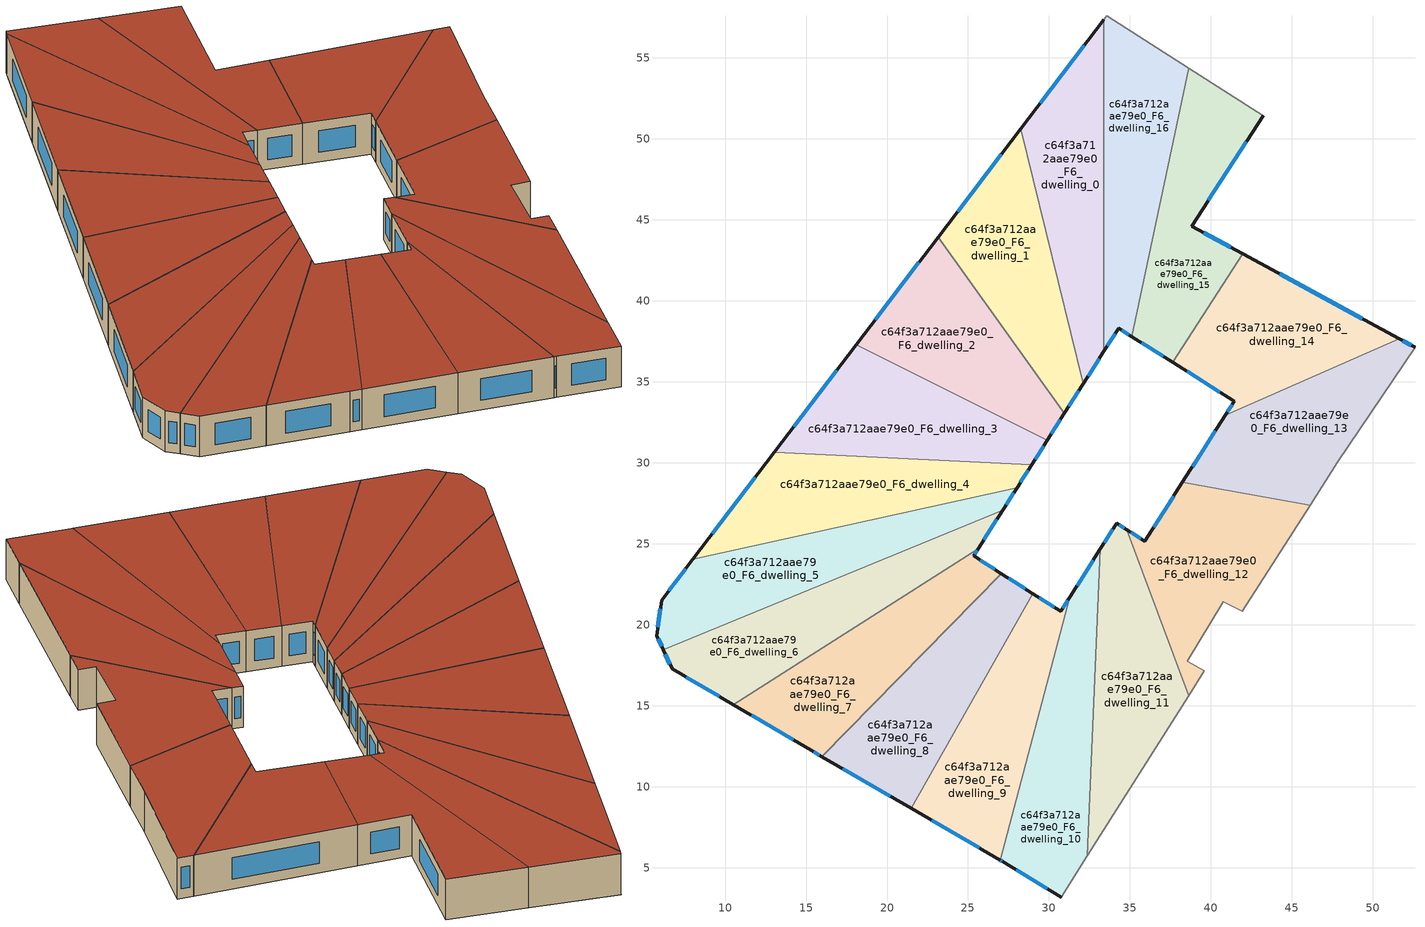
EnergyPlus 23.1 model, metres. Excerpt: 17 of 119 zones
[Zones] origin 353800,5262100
c64f3a712aae79e0_F6_dwelling_0
 floor to c64f3a712aae79e0_F5_dwelling_0 (EU_floor_Construction): 33.39,57.36 33.39,36.88 32.11,34.88 28.26,50.62 z18
 wall outside (EU_wall_Construction): 32.11,34.88 33.39,36.88 / 33.39,57.36 28.26,50.62 z18:21
 wall to c64f3a712aae79e0_F6_dwelling_1 (EU_wall_Construction): 28.26,50.62 32.11,34.88 z18:21
 wall to c64f3a712aae79e0_F6_dwelling_16 (EU_wall_Construction): 33.39,36.88 33.39,57.36 z18:21
 window (EU_Window_Construction): 32.41,35.35 33.09,36.41 / 32.19,55.78 29.47,52.2 z18.7:20.3
 roof outside (EU_roof_Construction): 32.11,34.88 33.39,36.88 33.39,57.36 28.26,50.62 z21
c64f3a712aae79e0_F6_dwelling_1
 floor to c64f3a712aae79e0_F5_dwelling_1 (EU_floor_Construction): 28.26,50.62 32.11,34.88 30.95,33.05 23.16,43.93 z18
 wall outside (EU_wall_Construction): 30.95,33.05 32.11,34.88 / 28.26,50.62 23.16,43.93 z18:21
 wall to c64f3a712aae79e0_F6_dwelling_2 (EU_wall_Construction): 23.16,43.93 30.95,33.05 z18:21
 window (EU_Window_Construction): 31.22,33.48 31.84,34.45 / 27.07,49.05 24.36,45.5 z18.7:20.3
 roof outside (EU_roof_Construction): 30.95,33.05 32.11,34.88 28.26,50.62 23.16,43.93 z21
c64f3a712aae79e0_F6_dwelling_10
 floor to c64f3a712aae79e0_F5_dwelling_10 (EU_floor_Construction): 33.18,24.68 32.37,5.74 30.75,3.18 27.12,5.38 26.99,5.46 31.29,21.7 z18
 wall outside (EU_wall_Construction): 26.99,5.46 27.12,5.38 30.75,3.18 / 33.18,24.68 31.29,21.7 z18:21
 wall adiabatic (EU_wall_Construction): 30.75,3.18 32.37,5.74 z18:21
 wall to c64f3a712aae79e0_F6_dwelling_9 (EU_wall_Construction): 31.29,21.7 26.99,5.46 z18:21
 wall to c64f3a712aae79e0_F6_dwelling_11 (EU_wall_Construction): 32.37,5.74 33.18,24.68 z18:21
 window (EU_Window_Construction): 27.02,5.44 27.09,5.4 / 32.74,23.98 31.73,22.4 / 27.98,4.87 29.9,3.7 z18.7:20.3
 roof outside (EU_roof_Construction): 30.75,3.18 32.37,5.74 33.18,24.68 31.29,21.7 26.99,5.46 27.12,5.38 z21
c64f3a712aae79e0_F6_dwelling_11
 floor to c64f3a712aae79e0_F5_dwelling_11 (EU_floor_Construction): 34.8,25.86 38.62,15.63 32.37,5.74 33.18,24.68 34.18,26.26 z18
 wall outside (EU_wall_Construction): 34.8,25.86 34.18,26.26 33.18,24.68 z18:21
 wall adiabatic (EU_wall_Construction): 32.37,5.74 38.62,15.63 z18:21
 wall to c64f3a712aae79e0_F6_dwelling_12 (EU_wall_Construction): 38.62,15.63 34.8,25.86 z18:21
 window (EU_Window_Construction): 33.95,25.89 33.41,25.05 / 34.66,25.95 34.33,26.16 z18.7:20.3
 roof outside (EU_roof_Construction): 32.37,5.74 38.62,15.63 34.8,25.86 34.18,26.26 33.18,24.68 z21
c64f3a712aae79e0_F6_dwelling_12
 floor to c64f3a712aae79e0_F5_dwelling_12 (EU_floor_Construction): 46.12,27.39 41.93,20.82 40.77,21.42 38.55,17.75 39.58,17.15 38.62,15.63 34.8,25.86 35.92,25.15 38.24,28.78 z18
 wall outside (EU_wall_Construction): 38.24,28.78 35.92,25.15 34.8,25.86 z18:21
 wall adiabatic (EU_wall_Construction): 38.62,15.63 39.58,17.15 38.55,17.75 40.77,21.42 41.93,20.82 46.12,27.39 z18:21
 wall to c64f3a712aae79e0_F6_dwelling_13 (EU_wall_Construction): 46.12,27.39 38.24,28.78 z18:21
 window (EU_Window_Construction): 35.66,25.31 35.07,25.69 / 37.7,27.93 36.47,26 z18.7:20.3
 roof outside (EU_roof_Construction): 41.93,20.82 46.12,27.39 38.24,28.78 35.92,25.15 34.8,25.86 38.62,15.63 39.58,17.15 38.55,17.75 40.77,21.42 z21
c64f3a712aae79e0_F6_dwelling_13
 floor to c64f3a712aae79e0_F5_dwelling_13 (EU_floor_Construction): 52.6,37.12 47.82,30.06 46.12,27.39 38.24,28.78 40.89,32.94 51.61,37.65 z18
 wall outside (EU_wall_Construction): 40.89,32.94 38.24,28.78 / 52.6,37.12 51.61,37.65 z18:21
 wall adiabatic (EU_wall_Construction): 46.12,27.39 47.83,30.06 52.6,37.12 z18:21
 wall to c64f3a712aae79e0_F6_dwelling_14 (EU_wall_Construction): 51.61,37.65 40.89,32.94 z18:21
 window (EU_Window_Construction): 40.27,31.96 38.87,29.76 / 52.37,37.24 51.84,37.53 z18.7:20.3
 roof outside (EU_roof_Construction): 47.83,30.06 52.6,37.12 51.61,37.65 40.89,32.94 38.24,28.78 46.12,27.39 z21
c64f3a712aae79e0_F6_dwelling_14
 floor to c64f3a712aae79e0_F5_dwelling_14 (EU_floor_Construction): 51.61,37.65 40.89,32.94 41.44,33.79 37.64,36.2 41.98,42.89 z18
 wall outside (EU_wall_Construction): 37.64,36.2 41.44,33.79 40.89,32.94 / 51.61,37.65 41.98,42.89 z18:21
 wall to c64f3a712aae79e0_F6_dwelling_15 (EU_wall_Construction): 41.98,42.89 37.64,36.2 z18:21
 window (EU_Window_Construction): 41.31,33.59 41.02,33.14 / 38.53,35.63 40.55,34.36 / 49.35,38.88 44.24,41.66 z18.7:20.3
 roof outside (EU_roof_Construction): 51.61,37.65 41.98,42.89 37.64,36.2 41.44,33.79 40.89,32.94 z21
c64f3a712aae79e0_F6_dwelling_15
 floor to c64f3a712aae79e0_F5_dwelling_15 (EU_floor_Construction): 43.23,51.41 38.81,44.61 41.98,42.89 37.64,36.2 35.12,37.79 38.64,54.34 z18
 wall outside (EU_wall_Construction): 41.98,42.89 38.81,44.61 43.23,51.41 / 35.12,37.79 37.64,36.2 z18:21
 wall adiabatic (EU_wall_Construction): 43.23,51.41 38.64,54.34 z18:21
 wall to c64f3a712aae79e0_F6_dwelling_16 (EU_wall_Construction): 38.64,54.34 35.12,37.79 z18:21
 window (EU_Window_Construction): 41.23,43.29 39.55,44.21 / 35.71,37.41 37.05,36.57 / 39.84,46.21 42.19,49.81 z18.7:20.3
 roof outside (EU_roof_Construction): 37.64,36.2 41.98,42.89 38.81,44.61 43.23,51.41 38.64,54.34 35.12,37.79 z21
c64f3a712aae79e0_F6_dwelling_16
 floor to c64f3a712aae79e0_F5_dwelling_16 (EU_floor_Construction): 38.64,54.34 35.12,37.79 34.3,38.31 33.39,36.88 33.39,57.36 33.57,57.59 z18
 wall outside (EU_wall_Construction): 33.39,36.88 34.3,38.31 35.12,37.79 z18:21
 wall adiabatic (EU_wall_Construction): 38.64,54.34 33.57,57.59 33.39,57.36 z18:21
 window (EU_Window_Construction): 34.49,38.19 34.93,37.91 / 33.61,37.22 34.09,37.97 z18.7:20.3
 roof outside (EU_roof_Construction): 35.12,37.79 38.64,54.34 33.57,57.59 33.39,57.36 33.39,36.88 34.3,38.31 z21
c64f3a712aae79e0_F6_dwelling_2
 floor to c64f3a712aae79e0_F5_dwelling_2 (EU_floor_Construction): 23.16,43.93 30.95,33.05 29.89,31.39 18.09,37.28 z18
 wall outside (EU_wall_Construction): 29.89,31.39 30.95,33.05 / 23.16,43.93 18.09,37.28 z18:21
 wall to c64f3a712aae79e0_F6_dwelling_3 (EU_wall_Construction): 18.09,37.28 29.89,31.39 z18:21
 window (EU_Window_Construction): 30.14,31.78 30.7,32.66 / 21.97,42.37 19.28,38.84 z18.7:20.3
 roof outside (EU_roof_Construction): 29.89,31.39 30.95,33.05 23.16,43.93 18.09,37.28 z21
c64f3a712aae79e0_F6_dwelling_3
 floor to c64f3a712aae79e0_F5_dwelling_3 (EU_floor_Construction): 29.89,31.39 28.92,29.86 13.04,30.65 18.09,37.28 z18
 wall outside (EU_wall_Construction): 28.92,29.86 29.89,31.39 / 18.09,37.28 13.04,30.65 z18:21
 wall to c64f3a712aae79e0_F6_dwelling_4 (EU_wall_Construction): 13.04,30.65 28.92,29.86 z18:21
 window (EU_Window_Construction): 29.15,30.22 29.66,31.03 / 16.91,35.72 14.23,32.21 z18.7:20.3
 roof outside (EU_roof_Construction): 28.92,29.86 29.89,31.39 18.09,37.28 13.04,30.65 z21
c64f3a712aae79e0_F6_dwelling_4
 floor to c64f3a712aae79e0_F5_dwelling_4 (EU_floor_Construction): 28.92,29.86 28.03,28.46 8.01,24.05 13.04,30.65 z18
 wall outside (EU_wall_Construction): 28.03,28.46 28.92,29.86 / 13.04,30.65 8.01,24.05 z18:21
 wall to c64f3a712aae79e0_F6_dwelling_5 (EU_wall_Construction): 8.01,24.05 28.03,28.46 z18:21
 window (EU_Window_Construction): 28.24,28.79 28.71,29.53 / 11.86,29.1 9.19,25.6 z18.7:20.3
 roof outside (EU_roof_Construction): 28.03,28.46 28.92,29.86 13.04,30.65 8.01,24.05 z21
c64f3a712aae79e0_F6_dwelling_5
 floor to c64f3a712aae79e0_F5_dwelling_5 (EU_floor_Construction): 28.03,28.46 27.14,27.07 6.18,18.45 5.77,19.33 6.08,21.51 8.01,24.05 z18
 wall outside (EU_wall_Construction): 8.01,24.05 6.08,21.51 5.77,19.33 6.18,18.45 / 27.14,27.07 28.03,28.46 z18:21
 wall to c64f3a712aae79e0_F6_dwelling_6 (EU_wall_Construction): 6.18,18.45 27.14,27.07 z18:21
 window (EU_Window_Construction): 7.56,23.45 6.53,22.11 / 27.35,27.4 27.82,28.13 / 5.87,19.12 6.09,18.65 / 6.01,21 5.84,19.84 z18.7:20.3
 roof outside (EU_roof_Construction): 27.14,27.07 28.03,28.46 8.01,24.05 6.08,21.51 5.77,19.33 6.18,18.45 z21
c64f3a712aae79e0_F6_dwelling_6
 floor to c64f3a712aae79e0_F5_dwelling_6 (EU_floor_Construction): 27.14,27.07 25.63,24.69 10.52,15.06 6.73,17.29 6.18,18.45 z18
 wall outside (EU_wall_Construction): 25.63,24.69 27.14,27.07 / 6.18,18.45 6.73,17.29 10.52,15.06 z18:21
 wall to c64f3a712aae79e0_F6_dwelling_7 (EU_wall_Construction): 10.52,15.06 25.63,24.69 z18:21
 window (EU_Window_Construction): 25.98,25.25 26.79,26.51 / 7.62,16.77 9.63,15.59 / 6.31,18.18 6.6,17.56 z18.7:20.3
 roof outside (EU_roof_Construction): 25.63,24.69 27.14,27.07 6.18,18.45 6.73,17.29 10.52,15.06 z21
c64f3a712aae79e0_F6_dwelling_7
 floor to c64f3a712aae79e0_F5_dwelling_7 (EU_floor_Construction): 25.63,24.69 25.34,24.24 27.04,23.16 15.98,11.86 15.33,12.24 10.52,15.06 z18
 wall outside (EU_wall_Construction): 27.04,23.16 25.34,24.24 25.63,24.69 / 10.52,15.06 15.33,12.24 15.98,11.86 z18:21
 wall to c64f3a712aae79e0_F6_dwelling_8 (EU_wall_Construction): 15.98,11.86 27.04,23.16 z18:21
 window (EU_Window_Construction): 25.41,24.35 25.56,24.59 / 26.65,23.41 25.74,23.99 / 15.48,12.15 15.83,11.95 / 11.65,14.4 14.2,12.9 z18.7:20.3
 roof outside (EU_roof_Construction): 15.98,11.86 27.04,23.16 25.34,24.24 25.63,24.69 10.52,15.06 15.33,12.24 z21
c64f3a712aae79e0_F6_dwelling_8
 floor to c64f3a712aae79e0_F5_dwelling_8 (EU_floor_Construction): 29.01,21.91 21.48,8.66 15.98,11.86 27.04,23.16 z18
 wall outside (EU_wall_Construction): 29.01,21.91 27.04,23.16 / 15.98,11.86 21.48,8.66 z18:21
 wall to c64f3a712aae79e0_F6_dwelling_9 (EU_wall_Construction): 21.48,8.66 29.01,21.91 z18:21
 window (EU_Window_Construction): 28.55,22.21 27.51,22.87 / 17.27,11.11 20.19,9.41 z18.7:20.3
 roof outside (EU_roof_Construction): 21.48,8.66 29.01,21.91 27.04,23.16 15.98,11.86 z21
c64f3a712aae79e0_F6_dwelling_9
 floor to c64f3a712aae79e0_F5_dwelling_9 (EU_floor_Construction): 31.29,21.7 26.99,5.46 21.48,8.66 29.01,21.91 30.73,20.82 z18
 wall outside (EU_wall_Construction): 31.29,21.7 30.73,20.82 29.01,21.91 / 21.48,8.66 26.99,5.46 z18:21
 window (EU_Window_Construction): 30.32,21.07 29.41,21.66 / 31.16,21.49 30.86,21.03 / 22.78,7.91 25.7,6.21 z18.7:20.3
 roof outside (EU_roof_Construction): 26.99,5.46 31.29,21.7 30.73,20.82 29.01,21.91 21.48,8.66 z21
[Building]
EU S2 Campaign: North Axis=0; Terrain=City; Solar Distribution=FullExterior
[Site:Location]
Budapest.Ferenc.Liszt.Intl.AP: Latitude=47.437; Longitude=19.256; Time Zone=1; Elevation=185
[SizingPeriod:WeatherFileDays]
AnnualSizingPeriod: Begin Month=1; Begin Day of Month=1; End Month=12; End Day of Month=31; Day of Week for Start Day=Monday; Use Weather File Daylight Saving Period=No; Use Weather File Rain and Snow Indicators=No
[MATERIAL]
EU_InternalMass_Material: Roughness=MediumRough; Thickness=0.1; Conductivity=1; Density=1800; Specific Heat=900; Thermal Absorptance=0.9; Solar Absorptance=0.7; Visible Absorptance=0.7
[MATERIAL:NOMASS] Roughness=MediumRough; Thermal Absorptance=0.9; Solar Absorptance=0.7; Visible Absorptance=0.7
Name | Thermal Resistance
EU_wall_NoMass | 0.832559
EU_roof_NoMass | 1.39638
EU_floor_NoMass | 0.872794
[WINDOWMATERIAL:SIMPLEGLAZINGSYSTEM]
EU_Window_SimpleGlazing: UFactor=2.79869; Solar Heat Gain Coefficient=0.75; Visible Transmittance=0.75
[CONSTRUCTION]
EU_wall_Construction: EU_wall_NoMass
EU_roof_Construction: EU_roof_NoMass
EU_floor_Construction: EU_floor_NoMass
EU_Window_Construction: EU_Window_SimpleGlazing
EU_InternalMass_Construction: EU_InternalMass_Material
[ZONE] Type=1; Multiplier=1; Ceiling Height=autocalculate; Floor Area=autocalculate; Part of Total Floor Area=Yes
Name | Volume
c64f3a712aae79e0_F6_dwelling_0 | 199.354
c64f3a712aae79e0_F6_dwelling_1 | 199.369
c64f3a712aae79e0_F6_dwelling_10 | 199.355
c64f3a712aae79e0_F6_dwelling_11 | 199.357
c64f3a712aae79e0_F6_dwelling_12 | 199.337
c64f3a712aae79e0_F6_dwelling_13 | 199.335
c64f3a712aae79e0_F6_dwelling_14 | 199.352
c64f3a712aae79e0_F6_dwelling_15 | 199.36
c64f3a712aae79e0_F6_dwelling_16 | 199.34
c64f3a712aae79e0_F6_dwelling_2 | 199.339
c64f3a712aae79e0_F6_dwelling_3 | 199.371
c64f3a712aae79e0_F6_dwelling_4 | 199.344
c64f3a712aae79e0_F6_dwelling_5 | 199.341
c64f3a712aae79e0_F6_dwelling_6 | 199.348
c64f3a712aae79e0_F6_dwelling_7 | 199.349
c64f3a712aae79e0_F6_dwelling_8 | 199.367
c64f3a712aae79e0_F6_dwelling_9 | 199.322
[INTERNALMASS] Construction=EU_InternalMass_Construction
Name | Zone or ZoneList | Surface Area
c64f3a712aae79e0_F6_dwelling_0_EU_InternalMass | c64f3a712aae79e0_F6_dwelling_0 | 66.4511
c64f3a712aae79e0_F6_dwelling_1_EU_InternalMass | c64f3a712aae79e0_F6_dwelling_1 | 66.4562
c64f3a712aae79e0_F6_dwelling_2_EU_InternalMass | c64f3a712aae79e0_F6_dwelling_2 | 66.4463
c64f3a712aae79e0_F6_dwelling_3_EU_InternalMass | c64f3a712aae79e0_F6_dwelling_3 | 66.4569
c64f3a712aae79e0_F6_dwelling_4_EU_InternalMass | c64f3a712aae79e0_F6_dwelling_4 | 66.4481
c64f3a712aae79e0_F6_dwelling_5_EU_InternalMass | c64f3a712aae79e0_F6_dwelling_5 | 66.4468
c64f3a712aae79e0_F6_dwelling_6_EU_InternalMass | c64f3a712aae79e0_F6_dwelling_6 | 66.4494
c64f3a712aae79e0_F6_dwelling_7_EU_InternalMass | c64f3a712aae79e0_F6_dwelling_7 | 66.4497
c64f3a712aae79e0_F6_dwelling_8_EU_InternalMass | c64f3a712aae79e0_F6_dwelling_8 | 66.4558
c64f3a712aae79e0_F6_dwelling_9_EU_InternalMass | c64f3a712aae79e0_F6_dwelling_9 | 66.4405
c64f3a712aae79e0_F6_dwelling_10_EU_InternalMass | c64f3a712aae79e0_F6_dwelling_10 | 66.4516
c64f3a712aae79e0_F6_dwelling_11_EU_InternalMass | c64f3a712aae79e0_F6_dwelling_11 | 66.4522
c64f3a712aae79e0_F6_dwelling_12_EU_InternalMass | c64f3a712aae79e0_F6_dwelling_12 | 66.4456
c64f3a712aae79e0_F6_dwelling_13_EU_InternalMass | c64f3a712aae79e0_F6_dwelling_13 | 66.4451
c64f3a712aae79e0_F6_dwelling_14_EU_InternalMass | c64f3a712aae79e0_F6_dwelling_14 | 66.4508
c64f3a712aae79e0_F6_dwelling_15_EU_InternalMass | c64f3a712aae79e0_F6_dwelling_15 | 66.4537
c64f3a712aae79e0_F6_dwelling_16_EU_InternalMass | c64f3a712aae79e0_F6_dwelling_16 | 66.4467
[OTHEREQUIPMENT] Fuel Type=Electricity; Design Level Calculation Method=Watts/Area; Power per Zone Floor Area=1; Fraction Latent=0; Fraction Radiant=0; Fraction Lost=0; Carbon Dioxide Generation Rate=0; EndUse Subcategory=EU_Step8_InternalGains
Name | Zone or ZoneList or Space or SpaceList | Schedule
EU_Step8_InternalGain_c64f3a712aae79e0_F6_dwelling_0_f000 | c64f3a712aae79e0_F6_dwelling_0 | EU_Step8_GainSchedule_c64f3a712aae79e0_F6_dwelling_0_f000
EU_Step8_InternalGain_c64f3a712aae79e0_F6_dwelling_1_f000 | c64f3a712aae79e0_F6_dwelling_1 | EU_Step8_GainSchedule_c64f3a712aae79e0_F6_dwelling_1_f000
EU_Step8_InternalGain_c64f3a712aae79e0_F6_dwelling_2_f000 | c64f3a712aae79e0_F6_dwelling_2 | EU_Step8_GainSchedule_c64f3a712aae79e0_F6_dwelling_2_f000
EU_Step8_InternalGain_c64f3a712aae79e0_F6_dwelling_3_f000 | c64f3a712aae79e0_F6_dwelling_3 | EU_Step8_GainSchedule_c64f3a712aae79e0_F6_dwelling_3_f000
EU_Step8_InternalGain_c64f3a712aae79e0_F6_dwelling_4_f000 | c64f3a712aae79e0_F6_dwelling_4 | EU_Step8_GainSchedule_c64f3a712aae79e0_F6_dwelling_4_f000
EU_Step8_InternalGain_c64f3a712aae79e0_F6_dwelling_5_f000 | c64f3a712aae79e0_F6_dwelling_5 | EU_Step8_GainSchedule_c64f3a712aae79e0_F6_dwelling_5_f000
EU_Step8_InternalGain_c64f3a712aae79e0_F6_dwelling_6_f000 | c64f3a712aae79e0_F6_dwelling_6 | EU_Step8_GainSchedule_c64f3a712aae79e0_F6_dwelling_6_f000
EU_Step8_InternalGain_c64f3a712aae79e0_F6_dwelling_7_f000 | c64f3a712aae79e0_F6_dwelling_7 | EU_Step8_GainSchedule_c64f3a712aae79e0_F6_dwelling_7_f000
EU_Step8_InternalGain_c64f3a712aae79e0_F6_dwelling_8_f000 | c64f3a712aae79e0_F6_dwelling_8 | EU_Step8_GainSchedule_c64f3a712aae79e0_F6_dwelling_8_f000
EU_Step8_InternalGain_c64f3a712aae79e0_F6_dwelling_9_f000 | c64f3a712aae79e0_F6_dwelling_9 | EU_Step8_GainSchedule_c64f3a712aae79e0_F6_dwelling_9_f000
EU_Step8_InternalGain_c64f3a712aae79e0_F6_dwelling_10_f000 | c64f3a712aae79e0_F6_dwelling_10 | EU_Step8_GainSchedule_c64f3a712aae79e0_F6_dwelling_10_f000
EU_Step8_InternalGain_c64f3a712aae79e0_F6_dwelling_11_f000 | c64f3a712aae79e0_F6_dwelling_11 | EU_Step8_GainSchedule_c64f3a712aae79e0_F6_dwelling_11_f000
EU_Step8_InternalGain_c64f3a712aae79e0_F6_dwelling_12_f000 | c64f3a712aae79e0_F6_dwelling_12 | EU_Step8_GainSchedule_c64f3a712aae79e0_F6_dwelling_12_f000
EU_Step8_InternalGain_c64f3a712aae79e0_F6_dwelling_13_f000 | c64f3a712aae79e0_F6_dwelling_13 | EU_Step8_GainSchedule_c64f3a712aae79e0_F6_dwelling_13_f000
EU_Step8_InternalGain_c64f3a712aae79e0_F6_dwelling_14_f000 | c64f3a712aae79e0_F6_dwelling_14 | EU_Step8_GainSchedule_c64f3a712aae79e0_F6_dwelling_14_f000
EU_Step8_InternalGain_c64f3a712aae79e0_F6_dwelling_15_f000 | c64f3a712aae79e0_F6_dwelling_15 | EU_Step8_GainSchedule_c64f3a712aae79e0_F6_dwelling_15_f000
EU_Step8_InternalGain_c64f3a712aae79e0_F6_dwelling_16_f000 | c64f3a712aae79e0_F6_dwelling_16 | EU_Step8_GainSchedule_c64f3a712aae79e0_F6_dwelling_16_f000
[ZONEVENTILATION:DESIGNFLOWRATE] Schedule=EU_AlwaysOn; Design Flow Rate Calculation Method=AirChanges/Hour; Air Changes per Hour=0.475469; Ventilation Type=Natural; Fan Pressure Rise=0; Fan Total Efficiency=1; Constant Term Coefficient=1; Temperature Term Coefficient=0; Velocity Term Coefficient=0; Velocity Squared Term Coefficient=0; Minimum Indoor Temperature=-100; Maximum Indoor Temperature=100; Delta Temperature=-100; Minimum Outdoor Temperature=-100; Maximum Outdoor Temperature=100; Maximum Wind Speed=40
Name | Zone or ZoneList or Space or SpaceList
EU_ConstantAir_c64f3a712aae79e0_F6_dwelling_0 | c64f3a712aae79e0_F6_dwelling_0
EU_ConstantAir_c64f3a712aae79e0_F6_dwelling_1 | c64f3a712aae79e0_F6_dwelling_1
EU_ConstantAir_c64f3a712aae79e0_F6_dwelling_2 | c64f3a712aae79e0_F6_dwelling_2
EU_ConstantAir_c64f3a712aae79e0_F6_dwelling_3 | c64f3a712aae79e0_F6_dwelling_3
EU_ConstantAir_c64f3a712aae79e0_F6_dwelling_4 | c64f3a712aae79e0_F6_dwelling_4
EU_ConstantAir_c64f3a712aae79e0_F6_dwelling_5 | c64f3a712aae79e0_F6_dwelling_5
EU_ConstantAir_c64f3a712aae79e0_F6_dwelling_6 | c64f3a712aae79e0_F6_dwelling_6
EU_ConstantAir_c64f3a712aae79e0_F6_dwelling_7 | c64f3a712aae79e0_F6_dwelling_7
EU_ConstantAir_c64f3a712aae79e0_F6_dwelling_8 | c64f3a712aae79e0_F6_dwelling_8
EU_ConstantAir_c64f3a712aae79e0_F6_dwelling_9 | c64f3a712aae79e0_F6_dwelling_9
EU_ConstantAir_c64f3a712aae79e0_F6_dwelling_10 | c64f3a712aae79e0_F6_dwelling_10
EU_ConstantAir_c64f3a712aae79e0_F6_dwelling_11 | c64f3a712aae79e0_F6_dwelling_11
EU_ConstantAir_c64f3a712aae79e0_F6_dwelling_12 | c64f3a712aae79e0_F6_dwelling_12
EU_ConstantAir_c64f3a712aae79e0_F6_dwelling_13 | c64f3a712aae79e0_F6_dwelling_13
EU_ConstantAir_c64f3a712aae79e0_F6_dwelling_14 | c64f3a712aae79e0_F6_dwelling_14
EU_ConstantAir_c64f3a712aae79e0_F6_dwelling_15 | c64f3a712aae79e0_F6_dwelling_15
EU_ConstantAir_c64f3a712aae79e0_F6_dwelling_16 | c64f3a712aae79e0_F6_dwelling_16
[HVACTEMPLATE:THERMOSTAT] Constant Heating Setpoint=20; Constant Cooling Setpoint=50
EU_HeatOnly_c64f3a712aae79e0_F0_dwelling_0; EU_HeatOnly_c64f3a712aae79e0_F0_dwelling_1; EU_HeatOnly_c64f3a712aae79e0_F0_dwelling_2; EU_HeatOnly_c64f3a712aae79e0_F0_dwelling_3; EU_HeatOnly_c64f3a712aae79e0_F0_dwelling_4; EU_HeatOnly_c64f3a712aae79e0_F0_dwelling_5; EU_HeatOnly_c64f3a712aae79e0_F0_dwelling_6; EU_HeatOnly_c64f3a712aae79e0_F0_dwelling_7; EU_HeatOnly_c64f3a712aae79e0_F0_dwelling_8; EU_HeatOnly_c64f3a712aae79e0_F0_dwelling_9; EU_HeatOnly_c64f3a712aae79e0_F0_dwelling_10; EU_HeatOnly_c64f3a712aae79e0_F0_dwelling_11; EU_HeatOnly_c64f3a712aae79e0_F0_dwelling_12; EU_HeatOnly_c64f3a712aae79e0_F0_dwelling_13; EU_HeatOnly_c64f3a712aae79e0_F0_dwelling_14; EU_HeatOnly_c64f3a712aae79e0_F0_dwelling_15; EU_HeatOnly_c64f3a712aae79e0_F0_dwelling_16; EU_HeatOnly_c64f3a712aae79e0_F1_dwelling_0; EU_HeatOnly_c64f3a712aae79e0_F1_dwelling_1; EU_HeatOnly_c64f3a712aae79e0_F1_dwelling_2; EU_HeatOnly_c64f3a712aae79e0_F1_dwelling_3; EU_HeatOnly_c64f3a712aae79e0_F1_dwelling_4; EU_HeatOnly_c64f3a712aae79e0_F1_dwelling_5; EU_HeatOnly_c64f3a712aae79e0_F1_dwelling_6; EU_HeatOnly_c64f3a712aae79e0_F1_dwelling_7; EU_HeatOnly_c64f3a712aae79e0_F1_dwelling_8; EU_HeatOnly_c64f3a712aae79e0_F1_dwelling_9; EU_HeatOnly_c64f3a712aae79e0_F1_dwelling_10; EU_HeatOnly_c64f3a712aae79e0_F1_dwelling_11; EU_HeatOnly_c64f3a712aae79e0_F1_dwelling_12; EU_HeatOnly_c64f3a712aae79e0_F1_dwelling_13; EU_HeatOnly_c64f3a712aae79e0_F1_dwelling_14; EU_HeatOnly_c64f3a712aae79e0_F1_dwelling_15; EU_HeatOnly_c64f3a712aae79e0_F1_dwelling_16; EU_HeatOnly_c64f3a712aae79e0_F2_dwelling_0; EU_HeatOnly_c64f3a712aae79e0_F2_dwelling_1; EU_HeatOnly_c64f3a712aae79e0_F2_dwelling_2; EU_HeatOnly_c64f3a712aae79e0_F2_dwelling_3; EU_HeatOnly_c64f3a712aae79e0_F2_dwelling_4; EU_HeatOnly_c64f3a712aae79e0_F2_dwelling_5; EU_HeatOnly_c64f3a712aae79e0_F2_dwelling_6; EU_HeatOnly_c64f3a712aae79e0_F2_dwelling_7; EU_HeatOnly_c64f3a712aae79e0_F2_dwelling_8; EU_HeatOnly_c64f3a712aae79e0_F2_dwelling_9; EU_HeatOnly_c64f3a712aae79e0_F2_dwelling_10; EU_HeatOnly_c64f3a712aae79e0_F2_dwelling_11; EU_HeatOnly_c64f3a712aae79e0_F2_dwelling_12; EU_HeatOnly_c64f3a712aae79e0_F2_dwelling_13; EU_HeatOnly_c64f3a712aae79e0_F2_dwelling_14; EU_HeatOnly_c64f3a712aae79e0_F2_dwelling_15; EU_HeatOnly_c64f3a712aae79e0_F2_dwelling_16; EU_HeatOnly_c64f3a712aae79e0_F3_dwelling_0; EU_HeatOnly_c64f3a712aae79e0_F3_dwelling_1; EU_HeatOnly_c64f3a712aae79e0_F3_dwelling_2; EU_HeatOnly_c64f3a712aae79e0_F3_dwelling_3; EU_HeatOnly_c64f3a712aae79e0_F3_dwelling_4; EU_HeatOnly_c64f3a712aae79e0_F3_dwelling_5; EU_HeatOnly_c64f3a712aae79e0_F3_dwelling_6; EU_HeatOnly_c64f3a712aae79e0_F3_dwelling_7; EU_HeatOnly_c64f3a712aae79e0_F3_dwelling_8; EU_HeatOnly_c64f3a712aae79e0_F3_dwelling_9; EU_HeatOnly_c64f3a712aae79e0_F3_dwelling_10; EU_HeatOnly_c64f3a712aae79e0_F3_dwelling_11; EU_HeatOnly_c64f3a712aae79e0_F3_dwelling_12; EU_HeatOnly_c64f3a712aae79e0_F3_dwelling_13; EU_HeatOnly_c64f3a712aae79e0_F3_dwelling_14; EU_HeatOnly_c64f3a712aae79e0_F3_dwelling_15; EU_HeatOnly_c64f3a712aae79e0_F3_dwelling_16; EU_HeatOnly_c64f3a712aae79e0_F4_dwelling_0; EU_HeatOnly_c64f3a712aae79e0_F4_dwelling_1; EU_HeatOnly_c64f3a712aae79e0_F4_dwelling_2; EU_HeatOnly_c64f3a712aae79e0_F4_dwelling_3; EU_HeatOnly_c64f3a712aae79e0_F4_dwelling_4; EU_HeatOnly_c64f3a712aae79e0_F4_dwelling_5; EU_HeatOnly_c64f3a712aae79e0_F4_dwelling_6; EU_HeatOnly_c64f3a712aae79e0_F4_dwelling_7; EU_HeatOnly_c64f3a712aae79e0_F4_dwelling_8; EU_HeatOnly_c64f3a712aae79e0_F4_dwelling_9; EU_HeatOnly_c64f3a712aae79e0_F4_dwelling_10; EU_HeatOnly_c64f3a712aae79e0_F4_dwelling_11; EU_HeatOnly_c64f3a712aae79e0_F4_dwelling_12; EU_HeatOnly_c64f3a712aae79e0_F4_dwelling_13; EU_HeatOnly_c64f3a712aae79e0_F4_dwelling_14; EU_HeatOnly_c64f3a712aae79e0_F4_dwelling_15; EU_HeatOnly_c64f3a712aae79e0_F4_dwelling_16; EU_HeatOnly_c64f3a712aae79e0_F5_dwelling_0; EU_HeatOnly_c64f3a712aae79e0_F5_dwelling_1; EU_HeatOnly_c64f3a712aae79e0_F5_dwelling_2; EU_HeatOnly_c64f3a712aae79e0_F5_dwelling_3; EU_HeatOnly_c64f3a712aae79e0_F5_dwelling_4; EU_HeatOnly_c64f3a712aae79e0_F5_dwelling_5; EU_HeatOnly_c64f3a712aae79e0_F5_dwelling_6; EU_HeatOnly_c64f3a712aae79e0_F5_dwelling_7; EU_HeatOnly_c64f3a712aae79e0_F5_dwelling_8; EU_HeatOnly_c64f3a712aae79e0_F5_dwelling_9; EU_HeatOnly_c64f3a712aae79e0_F5_dwelling_10; EU_HeatOnly_c64f3a712aae79e0_F5_dwelling_11; EU_HeatOnly_c64f3a712aae79e0_F5_dwelling_12; EU_HeatOnly_c64f3a712aae79e0_F5_dwelling_13; EU_HeatOnly_c64f3a712aae79e0_F5_dwelling_14; EU_HeatOnly_c64f3a712aae79e0_F5_dwelling_15; EU_HeatOnly_c64f3a712aae79e0_F5_dwelling_16; EU_HeatOnly_c64f3a712aae79e0_F6_dwelling_0; EU_HeatOnly_c64f3a712aae79e0_F6_dwelling_1; EU_HeatOnly_c64f3a712aae79e0_F6_dwelling_2; EU_HeatOnly_c64f3a712aae79e0_F6_dwelling_3; EU_HeatOnly_c64f3a712aae79e0_F6_dwelling_4; EU_HeatOnly_c64f3a712aae79e0_F6_dwelling_5; EU_HeatOnly_c64f3a712aae79e0_F6_dwelling_6; EU_HeatOnly_c64f3a712aae79e0_F6_dwelling_7; EU_HeatOnly_c64f3a712aae79e0_F6_dwelling_8; EU_HeatOnly_c64f3a712aae79e0_F6_dwelling_9; EU_HeatOnly_c64f3a712aae79e0_F6_dwelling_10; EU_HeatOnly_c64f3a712aae79e0_F6_dwelling_11; EU_HeatOnly_c64f3a712aae79e0_F6_dwelling_12; EU_HeatOnly_c64f3a712aae79e0_F6_dwelling_13; EU_HeatOnly_c64f3a712aae79e0_F6_dwelling_14; EU_HeatOnly_c64f3a712aae79e0_F6_dwelling_15; EU_HeatOnly_c64f3a712aae79e0_F6_dwelling_16
[HVACTEMPLATE:ZONE:IDEALLOADSAIRSYSTEM] System Availability Schedule=EU_AlwaysOn; Maximum Heating Supply Air Temperature=50; Minimum Cooling Supply Air Temperature=13; Maximum Heating Supply Air Humidity Ratio=0.0156; Minimum Cooling Supply Air Humidity Ratio=0.0077; Heating Limit=NoLimit; Cooling Limit=NoLimit; Heating Availability Schedule=EU_AlwaysOn; Cooling Availability Schedule=EU_CoolingOff; Dehumidification Control Type=ConstantSensibleHeatRatio; Cooling Sensible Heat Ratio=0.7; Dehumidification Setpoint=60; Humidification Control Type=None; Humidification Setpoint=30; Outdoor Air Method=None; Outdoor Air Flow Rate per Person=0.00944; Outdoor Air Flow Rate per Zone Floor Area=0; Outdoor Air Flow Rate per Zone=0; Demand Controlled Ventilation Type=None; Outdoor Air Economizer Type=NoEconomizer; Heat Recovery Type=None; Sensible Heat Recovery Effectiveness=0.7; Latent Heat Recovery Effectiveness=0.65
Name | Template Thermostat
c64f3a712aae79e0_F6_dwelling_0 | EU_HeatOnly_c64f3a712aae79e0_F6_dwelling_0
c64f3a712aae79e0_F6_dwelling_1 | EU_HeatOnly_c64f3a712aae79e0_F6_dwelling_1
c64f3a712aae79e0_F6_dwelling_2 | EU_HeatOnly_c64f3a712aae79e0_F6_dwelling_2
c64f3a712aae79e0_F6_dwelling_3 | EU_HeatOnly_c64f3a712aae79e0_F6_dwelling_3
c64f3a712aae79e0_F6_dwelling_4 | EU_HeatOnly_c64f3a712aae79e0_F6_dwelling_4
c64f3a712aae79e0_F6_dwelling_5 | EU_HeatOnly_c64f3a712aae79e0_F6_dwelling_5
c64f3a712aae79e0_F6_dwelling_6 | EU_HeatOnly_c64f3a712aae79e0_F6_dwelling_6
c64f3a712aae79e0_F6_dwelling_7 | EU_HeatOnly_c64f3a712aae79e0_F6_dwelling_7
c64f3a712aae79e0_F6_dwelling_8 | EU_HeatOnly_c64f3a712aae79e0_F6_dwelling_8
c64f3a712aae79e0_F6_dwelling_9 | EU_HeatOnly_c64f3a712aae79e0_F6_dwelling_9
c64f3a712aae79e0_F6_dwelling_10 | EU_HeatOnly_c64f3a712aae79e0_F6_dwelling_10
c64f3a712aae79e0_F6_dwelling_11 | EU_HeatOnly_c64f3a712aae79e0_F6_dwelling_11
c64f3a712aae79e0_F6_dwelling_12 | EU_HeatOnly_c64f3a712aae79e0_F6_dwelling_12
c64f3a712aae79e0_F6_dwelling_13 | EU_HeatOnly_c64f3a712aae79e0_F6_dwelling_13
c64f3a712aae79e0_F6_dwelling_14 | EU_HeatOnly_c64f3a712aae79e0_F6_dwelling_14
c64f3a712aae79e0_F6_dwelling_15 | EU_HeatOnly_c64f3a712aae79e0_F6_dwelling_15
c64f3a712aae79e0_F6_dwelling_16 | EU_HeatOnly_c64f3a712aae79e0_F6_dwelling_16
[SIZING:ZONE] Zone Cooling Design Supply Air Temperature Input Method=SupplyAirTemperature; Zone Cooling Design Supply Air Temperature=13; Zone Heating Design Supply Air Temperature Input Method=SupplyAirTemperature; Zone Heating Design Supply Air Temperature=50; Zone Cooling Design Supply Air Humidity Ratio=0.008; Zone Heating Design Supply Air Humidity Ratio=0.008; Cooling Design Air Flow Method=DesignDay; Cooling Design Air Flow Rate=0; Cooling Minimum Air Flow per Zone Floor Area=0.000762; Cooling Minimum Air Flow=0; Cooling Minimum Air Flow Fraction=0.2; Heating Design Air Flow Method=DesignDay; Heating Design Air Flow Rate=0; Heating Maximum Air Flow per Zone Floor Area=0.002032; Heating Maximum Air Flow=0.141576; Heating Maximum Air Flow Fraction=0.3; Account for Dedicated Outdoor Air System=No; Dedicated Outdoor Air System Control Strategy=NeutralSupplyAir; Dedicated Outdoor Air Low Setpoint Temperature for Design=autosize; Dedicated Outdoor Air High Setpoint Temperature for Design=autosize; Zone Load Sizing Method=Sensible Load Only No Latent Load; Zone Latent Cooling Design Supply Air Humidity Ratio Input Method=HumidityRatioDifference; Zone Cooling Design Supply Air Humidity Ratio Difference=0.005; Zone Latent Heating Design Supply Air Humidity Ratio Input Method=HumidityRatioDifference; Zone Humidification Design Supply Air Humidity Ratio Difference=0.005
c64f3a712aae79e0_F6_dwelling_0; c64f3a712aae79e0_F6_dwelling_1; c64f3a712aae79e0_F6_dwelling_2; c64f3a712aae79e0_F6_dwelling_3; c64f3a712aae79e0_F6_dwelling_4; c64f3a712aae79e0_F6_dwelling_5; c64f3a712aae79e0_F6_dwelling_6; c64f3a712aae79e0_F6_dwelling_7; c64f3a712aae79e0_F6_dwelling_8; c64f3a712aae79e0_F6_dwelling_9; c64f3a712aae79e0_F6_dwelling_10; c64f3a712aae79e0_F6_dwelling_11; c64f3a712aae79e0_F6_dwelling_12; c64f3a712aae79e0_F6_dwelling_13; c64f3a712aae79e0_F6_dwelling_14; c64f3a712aae79e0_F6_dwelling_15; c64f3a712aae79e0_F6_dwelling_16
[SCHEDULE:CONSTANT]
Name | Hourly Value
EU_AlwaysOn | 1
EU_CoolingOff | 0
[SCHEDULE:FILE] Column Number=1; Rows to Skip at Top=0; Number of Hours of Data=8760; Column Separator=Comma; Interpolate to Timestep=No; Minutes per Item=60; Adjust Schedule for Daylight Savings=Yes
Name | File
EU_Step8_GainSchedule_c64f3a712aae79e0_F6_dwelling_0_f000 | ../../schedules/c64f3a712aae79e0/c64f3a712aae79e0_F6_dwelling_0_f000_gain.csv
EU_Step8_GainSchedule_c64f3a712aae79e0_F6_dwelling_1_f000 | ../../schedules/c64f3a712aae79e0/c64f3a712aae79e0_F6_dwelling_1_f000_gain.csv
EU_Step8_GainSchedule_c64f3a712aae79e0_F6_dwelling_2_f000 | ../../schedules/c64f3a712aae79e0/c64f3a712aae79e0_F6_dwelling_2_f000_gain.csv
EU_Step8_GainSchedule_c64f3a712aae79e0_F6_dwelling_3_f000 | ../../schedules/c64f3a712aae79e0/c64f3a712aae79e0_F6_dwelling_3_f000_gain.csv
EU_Step8_GainSchedule_c64f3a712aae79e0_F6_dwelling_4_f000 | ../../schedules/c64f3a712aae79e0/c64f3a712aae79e0_F6_dwelling_4_f000_gain.csv
EU_Step8_GainSchedule_c64f3a712aae79e0_F6_dwelling_5_f000 | ../../schedules/c64f3a712aae79e0/c64f3a712aae79e0_F6_dwelling_5_f000_gain.csv
EU_Step8_GainSchedule_c64f3a712aae79e0_F6_dwelling_6_f000 | ../../schedules/c64f3a712aae79e0/c64f3a712aae79e0_F6_dwelling_6_f000_gain.csv
EU_Step8_GainSchedule_c64f3a712aae79e0_F6_dwelling_7_f000 | ../../schedules/c64f3a712aae79e0/c64f3a712aae79e0_F6_dwelling_7_f000_gain.csv
EU_Step8_GainSchedule_c64f3a712aae79e0_F6_dwelling_8_f000 | ../../schedules/c64f3a712aae79e0/c64f3a712aae79e0_F6_dwelling_8_f000_gain.csv
EU_Step8_GainSchedule_c64f3a712aae79e0_F6_dwelling_9_f000 | ../../schedules/c64f3a712aae79e0/c64f3a712aae79e0_F6_dwelling_9_f000_gain.csv
EU_Step8_GainSchedule_c64f3a712aae79e0_F6_dwelling_10_f000 | ../../schedules/c64f3a712aae79e0/c64f3a712aae79e0_F6_dwelling_10_f000_gain.csv
EU_Step8_GainSchedule_c64f3a712aae79e0_F6_dwelling_11_f000 | ../../schedules/c64f3a712aae79e0/c64f3a712aae79e0_F6_dwelling_11_f000_gain.csv
EU_Step8_GainSchedule_c64f3a712aae79e0_F6_dwelling_12_f000 | ../../schedules/c64f3a712aae79e0/c64f3a712aae79e0_F6_dwelling_12_f000_gain.csv
EU_Step8_GainSchedule_c64f3a712aae79e0_F6_dwelling_13_f000 | ../../schedules/c64f3a712aae79e0/c64f3a712aae79e0_F6_dwelling_13_f000_gain.csv
EU_Step8_GainSchedule_c64f3a712aae79e0_F6_dwelling_14_f000 | ../../schedules/c64f3a712aae79e0/c64f3a712aae79e0_F6_dwelling_14_f000_gain.csv
EU_Step8_GainSchedule_c64f3a712aae79e0_F6_dwelling_15_f000 | ../../schedules/c64f3a712aae79e0/c64f3a712aae79e0_F6_dwelling_15_f000_gain.csv
EU_Step8_GainSchedule_c64f3a712aae79e0_F6_dwelling_16_f000 | ../../schedules/c64f3a712aae79e0/c64f3a712aae79e0_F6_dwelling_16_f000_gain.csv
